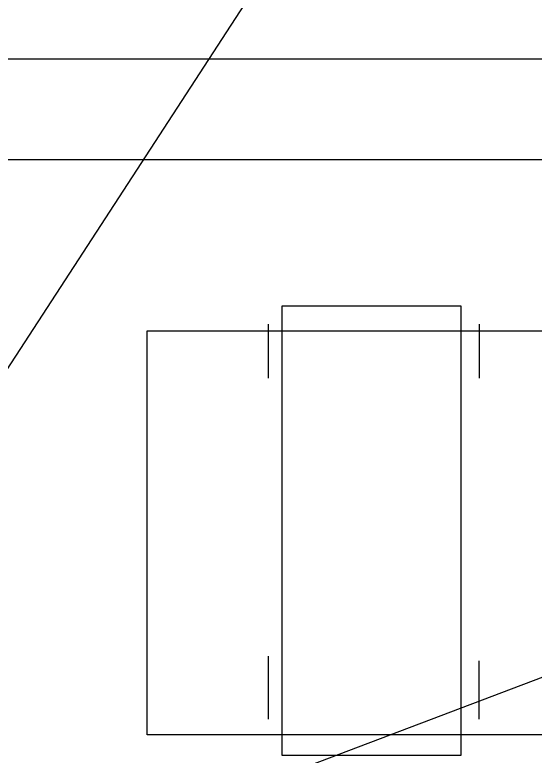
# Model space of a CAD drawing. Header units: inches. Extents: x 567429 to 582707, y 126347 to 133675.
# Drawn here: x 578068 to 578184, y 129144.5 to 129309.6 of the extents above; entities that cross this region are included whole.
import ezdxf

# ---------------------------------------------------------------- set-up
doc = ezdxf.new("R2010")
doc.units = ezdxf.units.IN
doc.header["$MEASUREMENT"] = 0
for name, color, linetype in [('FIRE WIRE', 4, 'Continuous'), ('mobl', 11, 'Continuous'), ('SOCKET WIRE', 4, 'Continuous'), ('SOUND WIRE', 4, 'Continuous')]:
    doc.layers.add(name, color=color, linetype=linetype)
doc.linetypes.add('ZIGZAG', pattern='A,0.0001,-0.2,[131,ltypeshp.shx,S=0.2,R=0,X=-0.2,Y=0],-0.4,[131,ltypeshp.shx,S=0.2,R=180,X=0.2,Y=0],-0.2', length=0.8001)

msp = doc.modelspace()

# ---------------------------------------------------------------- linework, layer by layer
at = {"layer": 'FIRE WIRE'}
msp.add_line((578492.99, 129277.34), (577975.71, 129277.34), dxfattribs=at)
at = {"layer": 'mobl', "color": 15, "linetype": 'ZIGZAG', "ltscale": 20}
msp.add_line((578052.49, 129299.79), (578300.49, 129299.79), dxfattribs=at)
at = {"layer": 'mobl', "color": 15}
for p, q in [((578127.49, 129244.7), (578127.49, 129144.7)), ((578167.49, 129244.7), (578127.49, 129244.7)), ((578167.49, 129144.7), (578167.49, 129244.7)), ((578124.49, 129240.7), (578124.49, 129228.7)), ((578171.49, 129240.7), (578171.49, 129228.7)), ((578097.49, 129239.2), (578297.49, 129239.2)), ((578097.49, 129149.2), (578097.49, 129239.2)), ((578124.49, 129166.7), (578124.49, 129152.7)), ((578171.49, 129152.7), (578171.49, 129165.7)), ((578297.49, 129149.2), (578097.49, 129149.2)), ((578127.49, 129144.7), (578167.49, 129144.7))]:
    msp.add_line(p, q, dxfattribs=at)
at = {"layer": 'SOCKET WIRE'}
msp.add_line((578209.39, 129450.67), (577979.61, 129097.59), dxfattribs=at)
at = {"layer": 'SOUND WIRE'}
msp.add_line((578654.62, 129339.03), (577984.13, 129085.91), dxfattribs=at)

doc.saveas('drawing.dxf')
